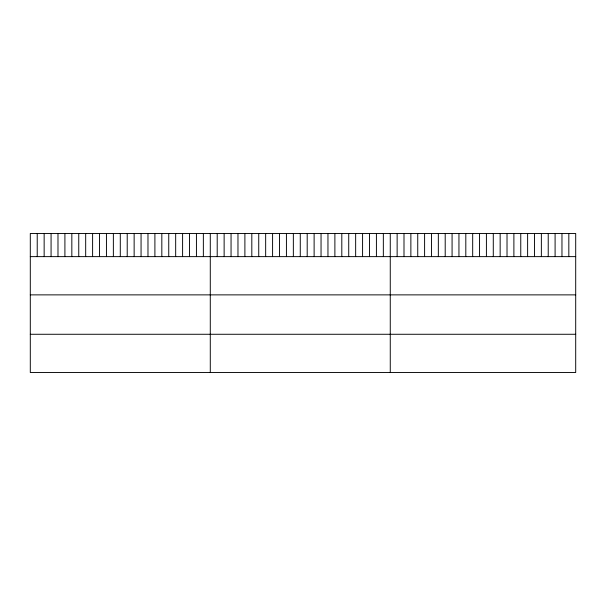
<?xml version="1.0" encoding="UTF-8"?>
<svg xmlns="http://www.w3.org/2000/svg" width="606" height="606" viewBox="0 0 606 606"><rect width="100%" height="100%" fill="white"/><g stroke="black" fill="none" stroke-linecap="round" stroke-linejoin="round"><path stroke-width="0.91" d="M575.7 256.626L575.7 372.508L30.3 372.508L30.3 233.492L575.7 233.492L575.7 256.626L30.3 256.626M30.3 294.872L575.7 294.872M30.3 334.27L575.7 334.27M568.829 233.492L568.829 256.626M561.967 233.492L561.967 256.626M555.096 233.492L555.096 256.626M548.225 233.492L548.225 256.626M541.363 233.492L541.363 256.626M534.492 233.492L534.492 256.626M527.621 233.492L527.621 256.626M520.759 233.492L520.759 256.626M513.888 233.492L513.888 256.626M507.017 233.492L507.017 256.626M500.155 233.492L500.155 256.626M493.284 233.492L493.284 256.626M486.413 233.492L486.413 256.626M479.551 233.492L479.551 256.626M472.68 233.492L472.68 256.626M465.809 233.492L465.809 256.626M458.947 233.492L458.947 256.626M452.076 233.492L452.076 256.626M445.205 233.492L445.205 256.626M438.343 233.492L438.343 256.626M431.472 233.492L431.472 256.626M424.601 233.492L424.601 256.626M417.739 233.492L417.739 256.626M410.868 233.492L410.868 256.626M403.997 233.492L403.997 256.626M397.135 233.492L397.135 256.626M390.264 233.492L390.264 372.508M383.34 233.492L383.34 256.626M376.417 233.492L376.417 256.626M369.493 233.492L369.493 256.626M362.577 233.492L362.577 256.626M355.654 233.492L355.654 256.626M348.73 233.492L348.73 256.626M341.807 233.492L341.807 256.626M334.883 233.492L334.883 256.626M327.96 233.492L327.96 256.626M321.044 233.492L321.044 256.626M314.12 233.492L314.12 256.626M307.197 233.492L307.197 256.626M300.273 233.492L300.273 256.626M293.349 233.492L293.349 256.626M286.426 233.492L286.426 256.626M279.502 233.492L279.502 256.626M272.586 233.492L272.586 256.626M265.663 233.492L265.663 256.626M258.739 233.492L258.739 256.626M251.816 233.492L251.816 256.626M244.892 233.492L244.892 256.626M237.969 233.492L237.969 256.626M231.053 233.492L231.053 256.626M224.129 233.492L224.129 256.626M217.206 233.492L217.206 256.626M210.282 233.492L210.282 372.508M203.358 233.492L203.358 256.626M196.435 233.492L196.435 256.626M189.511 233.492L189.511 256.626M182.595 233.492L182.595 256.626M175.672 233.492L175.672 256.626M168.748 233.492L168.748 256.626M161.825 233.492L161.825 256.626M154.901 233.492L154.901 256.626M147.978 233.492L147.978 256.626M141.062 233.492L141.062 256.626M134.138 233.492L134.138 256.626M127.215 233.492L127.215 256.626M120.291 233.492L120.291 256.626M113.367 233.492L113.367 256.626M106.444 233.492L106.444 256.626M99.52 233.492L99.52 256.626M92.604 233.492L92.604 256.626M85.681 233.492L85.681 256.626M78.757 233.492L78.757 256.626M71.834 233.492L71.834 256.626M64.91 233.492L64.91 256.626M57.987 233.492L57.987 256.626M51.071 233.492L51.071 256.626M44.147 233.492L44.147 256.626M37.224 233.492L37.224 256.626"/></g></svg>
